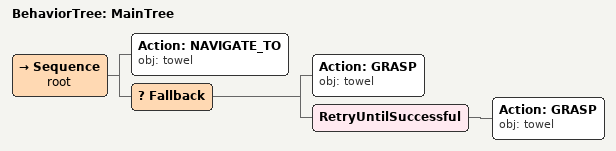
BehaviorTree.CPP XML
<root main_tree_to_execute="MainTree">
  <BehaviorTree ID="MainTree">
    <Sequence name="root">
      <!-- Check: Navigate to towel before attempting grasp (Proximity rule) -->
      <Action ID="NAVIGATE_TO" obj="towel"/>
      <!-- Risk: Towel may shift, gripper may miss edge; use Fallback for robust grasp -->
      <Fallback>
        <!-- Primary attempt: Grasp towel -->
        <Action ID="GRASP" obj="towel"/>
        <!-- Risk: If grasp fails, adjust approach and retry as per recovery hints -->
        <RetryUntilSuccessful>
          <!-- Risk: Retry grasp in case of failure (Semantic State: recovery_hints) -->
          <Action ID="GRASP" obj="towel"/>
        </RetryUntilSuccessful>
      </Fallback>
      <!-- Check: Task termination not required for 'reach' instruction; no RELEASE needed -->
    </Sequence>
  </BehaviorTree>
</root>
